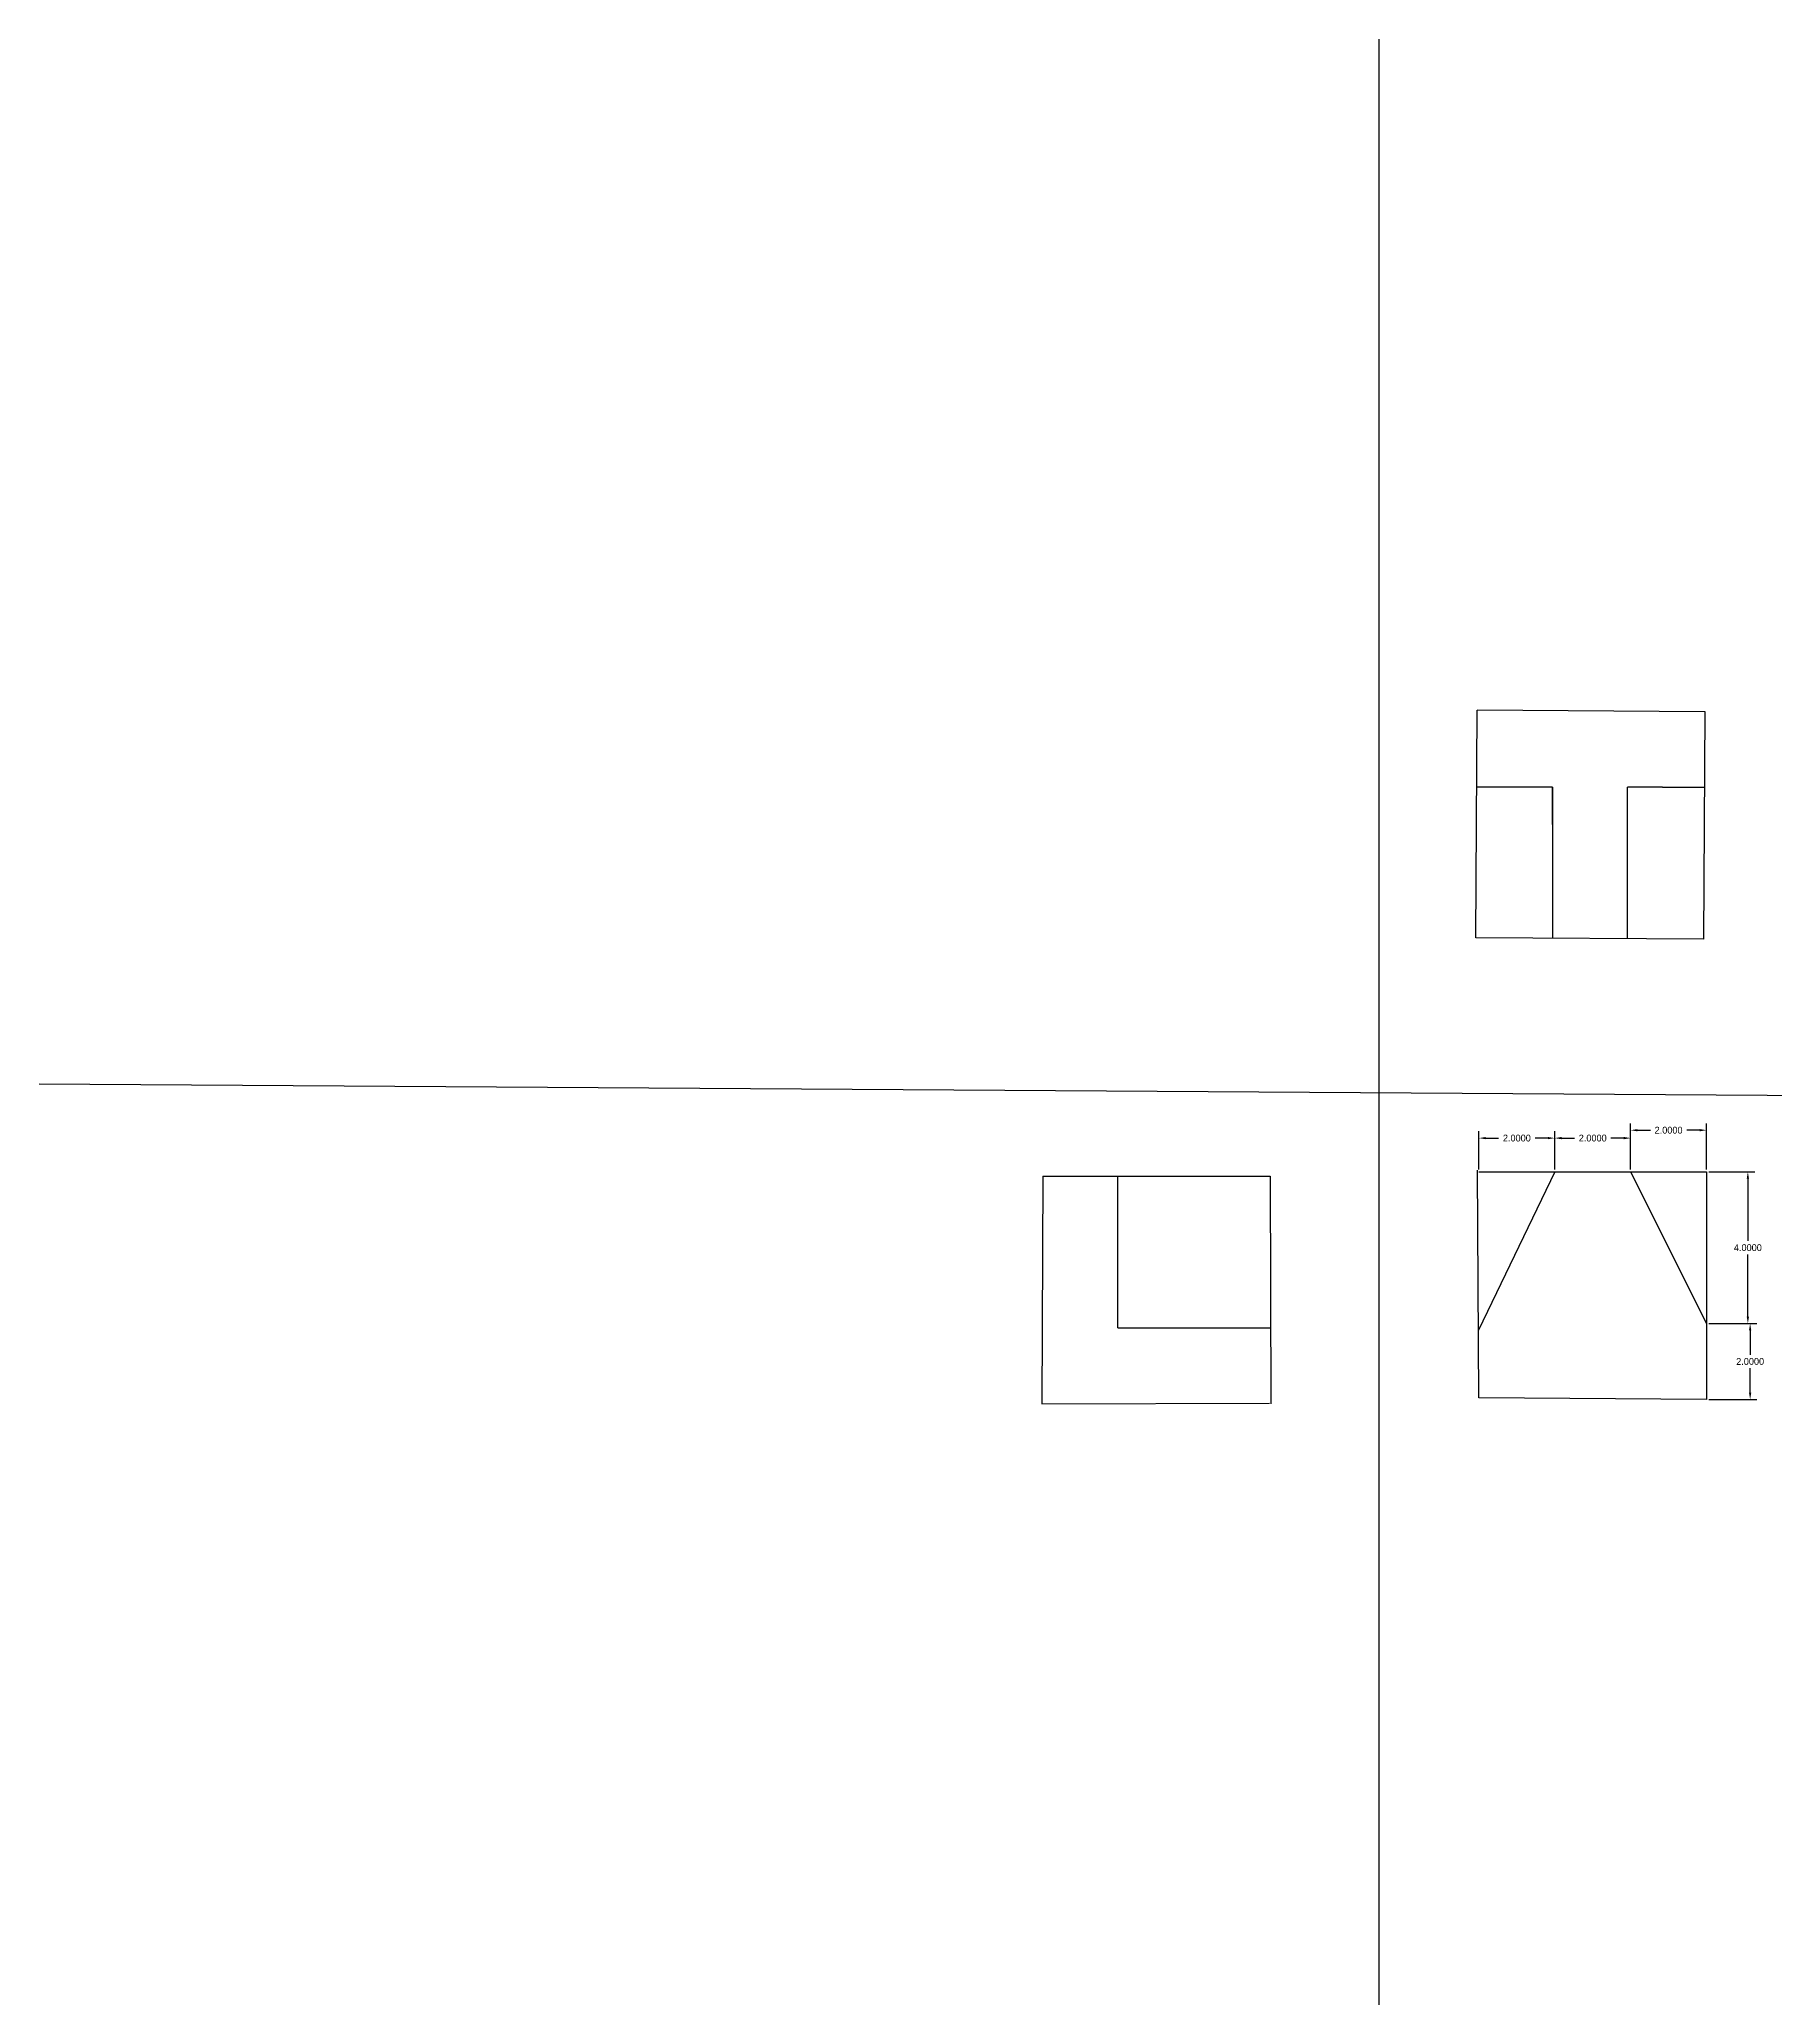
# Model space of a CAD drawing. Header units: inches. Extents: x 13.6 to 99, y 1.5 to 53.3.
# Drawn here: x 13.6 to 59.4, y 1.5 to 53.3 of the extents above; entities that cross this region are included whole.
import ezdxf

# ---------------------------------------------------------------- set-up
doc = ezdxf.new("R2010")
doc.units = ezdxf.units.IN
doc.header["$MEASUREMENT"] = 0
doc.dimstyles.get("Standard").update_dxf_attribs({"dimtxt": 0.18, "dimasz": 0.18, "dimexe": 0.18, "dimexo": 0.0625, "dimgap": 0.09, "dimtad": 0, "dimtih": 1, "dimtoh": 1, "dimdec": 4, "dimzin": 0, "dimdsep": 46, "dimtxsty": 'Standard', "dimcen": 0.09, "dimadec": 0, "dimazin": 0, "dimtfac": 1, "dimtdec": 4, "dimtofl": 0, "dimtmove": 0, "dimatfit": 3, "dimfxl": 1, "dimtolj": 1, "dimtzin": 0, "dimarcsym": 0})

# ---------------------------------------------------------------- blocks, each defined once
blk = doc.blocks.new('*D14')
at = {"color": 0, "lineweight": -2}
for p, q in [((51.573, 23.488), (51.573, 24.494)), ((53.573, 23.488), (53.573, 24.494)), ((51.753, 24.314), (52.093, 24.314)), ((53.393, 24.314), (53.053, 24.314))]:
    blk.add_line(p, q, dxfattribs=at)
at = {"color": 0}
for points in [[(51.753, 24.344), (51.753, 24.284), (51.573, 24.314)], [(53.393, 24.344), (53.393, 24.284), (53.573, 24.314)]]:
    blk.add_solid(points, dxfattribs=at)
at = {"layer": 'Defpoints', "color": 0}
for p in [(53.573, 24.314), (51.573, 23.425), (53.573, 23.425)]:
    blk.add_point(p, dxfattribs=at)
at = {"color": 0, "insert": (52.573, 24.314), "char_height": 0.18, "attachment_point": 5}
blk.add_mtext('\\A1;2.0000', dxfattribs=at)
blk = doc.blocks.new('*D12')
at = {"color": 0, "lineweight": -2}
for p, q in [((53.573, 23.488), (53.573, 24.494)), ((55.573, 23.488), (55.573, 24.494)), ((53.753, 24.314), (54.093, 24.314)), ((55.393, 24.314), (55.053, 24.314))]:
    blk.add_line(p, q, dxfattribs=at)
at = {"color": 0}
for points in [[(53.753, 24.344), (53.753, 24.284), (53.573, 24.314)], [(55.393, 24.344), (55.393, 24.284), (55.573, 24.314)]]:
    blk.add_solid(points, dxfattribs=at)
at = {"layer": 'Defpoints', "color": 0}
for p in [(55.573, 24.314), (53.573, 23.425), (55.573, 23.425)]:
    blk.add_point(p, dxfattribs=at)
at = {"color": 0, "insert": (54.573, 24.314), "char_height": 0.18, "attachment_point": 5}
blk.add_mtext('\\A1;2.0000', dxfattribs=at)
blk = doc.blocks.new('*D15')
at = {"color": 0, "lineweight": -2}
for p, q in [((55.573, 23.488), (55.573, 24.702)), ((55.753, 24.522), (56.093, 24.522)), ((57.393, 24.522), (57.053, 24.522)), ((57.573, 23.488), (57.573, 24.702))]:
    blk.add_line(p, q, dxfattribs=at)
at = {"color": 0}
for points in [[(55.753, 24.552), (55.753, 24.492), (55.573, 24.522)], [(57.393, 24.552), (57.393, 24.492), (57.573, 24.522)]]:
    blk.add_solid(points, dxfattribs=at)
at = {"layer": 'Defpoints', "color": 0}
for p in [(57.573, 24.522), (55.573, 23.425), (57.573, 23.425)]:
    blk.add_point(p, dxfattribs=at)
at = {"color": 0, "insert": (56.573, 24.522), "char_height": 0.18, "attachment_point": 5}
blk.add_mtext('\\A1;2.0000', dxfattribs=at)
blk = doc.blocks.new('*D13')
at = {"color": 0, "lineweight": -2}
for p, q in [((57.636, 23.425), (58.843, 23.425)), ((58.663, 23.245), (58.663, 21.605)), ((58.663, 19.605), (58.663, 21.245)), ((57.636, 19.425), (58.843, 19.425))]:
    blk.add_line(p, q, dxfattribs=at)
at = {"color": 0}
for points in [[(58.633, 23.245), (58.693, 23.245), (58.663, 23.425)], [(58.633, 19.605), (58.693, 19.605), (58.663, 19.425)]]:
    blk.add_solid(points, dxfattribs=at)
at = {"layer": 'Defpoints', "color": 0}
for p in [(57.573, 23.425), (57.573, 19.425), (58.663, 19.425)]:
    blk.add_point(p, dxfattribs=at)
at = {"color": 0, "insert": (58.663, 21.425), "char_height": 0.18, "attachment_point": 5}
blk.add_mtext('\\A1;4.0000', dxfattribs=at)
blk = doc.blocks.new('*D16')
at = {"color": 0, "lineweight": -2}
for p, q in [((57.636, 19.425), (58.903, 19.425)), ((58.723, 19.245), (58.723, 18.605)), ((58.723, 17.605), (58.723, 18.245)), ((57.636, 17.425), (58.903, 17.425))]:
    blk.add_line(p, q, dxfattribs=at)
at = {"color": 0}
for points in [[(58.693, 19.245), (58.753, 19.245), (58.723, 19.425)], [(58.693, 17.605), (58.753, 17.605), (58.723, 17.425)]]:
    blk.add_solid(points, dxfattribs=at)
at = {"layer": 'Defpoints', "color": 0}
for p in [(57.573, 19.425), (58.723, 19.425), (57.573, 17.425)]:
    blk.add_point(p, dxfattribs=at)
at = {"color": 0, "insert": (58.723, 18.425), "char_height": 0.18, "attachment_point": 5}
blk.add_mtext('\\A1;2.0000', dxfattribs=at)

msp = doc.modelspace()

# ---------------------------------------------------------------- linework, layer by layer
for p, q in [((48.94208, 1.46982), (48.94127, 53.2796)), ((51.49347, 29.59193), (51.52968, 35.59182)), ((51.52975, 35.60362), (57.52959, 35.56019)), ((57.52959, 35.56019), (57.49339, 29.5603)), ((53.51154, 33.5683), (51.51747, 33.5683)), ((53.51154, 32.5798), (53.51154, 33.5683)), ((53.51154, 33.5683), (53.51154, 29.58129)), ((56.40962, 33.5683), (55.49433, 33.5683)), ((55.49433, 29.62187), (55.49433, 33.5683)), ((55.49433, 29.57084), (55.49433, 33.5683)), ((56.40962, 33.5683), (57.51753, 33.56161)), ((57.49339, 29.5603), (51.49347, 29.59193)), ((13.62403, 25.74559), (98.97597, 25.17663)), ((51.57325, 17.47051), (51.53811, 23.47041)), ((53.57308, 23.42522), (51.56284, 19.24719)), ((51.57308, 23.42522), (53.57308, 23.42522)), ((53.57308, 23.42522), (55.57308, 23.42522)), ((55.57308, 23.42522), (57.57308, 23.42522)), ((55.57308, 23.42522), (57.57308, 19.42522)), ((57.57308, 23.42522), (57.57308, 19.42522)), ((40.07422, 23.31178), (40.05049, 17.31183)), ((40.07422, 23.31178), (46.07422, 23.31178)), ((42.05705, 19.31433), (42.05701, 23.31178)), ((46.07422, 23.31178), (46.08526, 17.31179)), ((42.05705, 19.31433), (46.08158, 19.31433)), ((57.57308, 19.42522), (57.57308, 17.42522)), ((40.05705, 18.97139), (40.05705, 18.97139)), ((40.05049, 17.31183), (46.05048, 17.32286)), ((57.57308, 17.42522), (51.57325, 17.47051))]:
    msp.add_line(p, q)

# ---------------------------------------------------------------- dimensions: what is measured, and where the dimension line sits
for base, p1, p2, picture, middle in [((53.57308, 24.31415), (51.57308, 23.42522), (53.57308, 23.42522), '*D14', (52.57308, 24.31415)), ((55.57308, 24.31415), (53.57308, 23.42522), (55.57308, 23.42522), '*D12', (54.57308, 24.31415)), ((57.57308, 24.52156), (55.57308, 23.42522), (57.57308, 23.42522), '*D15', (56.57308, 24.52156))]:
    dim = msp.add_linear_dim(base=base, p1=p1, p2=p2, dimstyle='Standard')
    dim.commit()
    dim.dimension.update_dxf_attribs({"geometry": picture, "text_midpoint": middle})
for base, p1, picture, middle in [((58.66337, 19.42522), (57.57308, 23.42522), '*D13', (58.66337, 21.42522)), ((58.72271, 19.42522), (57.57308, 17.42522), '*D16', (58.72271, 18.42522))]:
    dim = msp.add_linear_dim(base=base, p1=p1, p2=(57.57308, 19.42522), angle=90, dimstyle='Standard')
    dim.commit()
    dim.dimension.update_dxf_attribs({"geometry": picture, "text_midpoint": middle})

doc.saveas('drawing.dxf')
